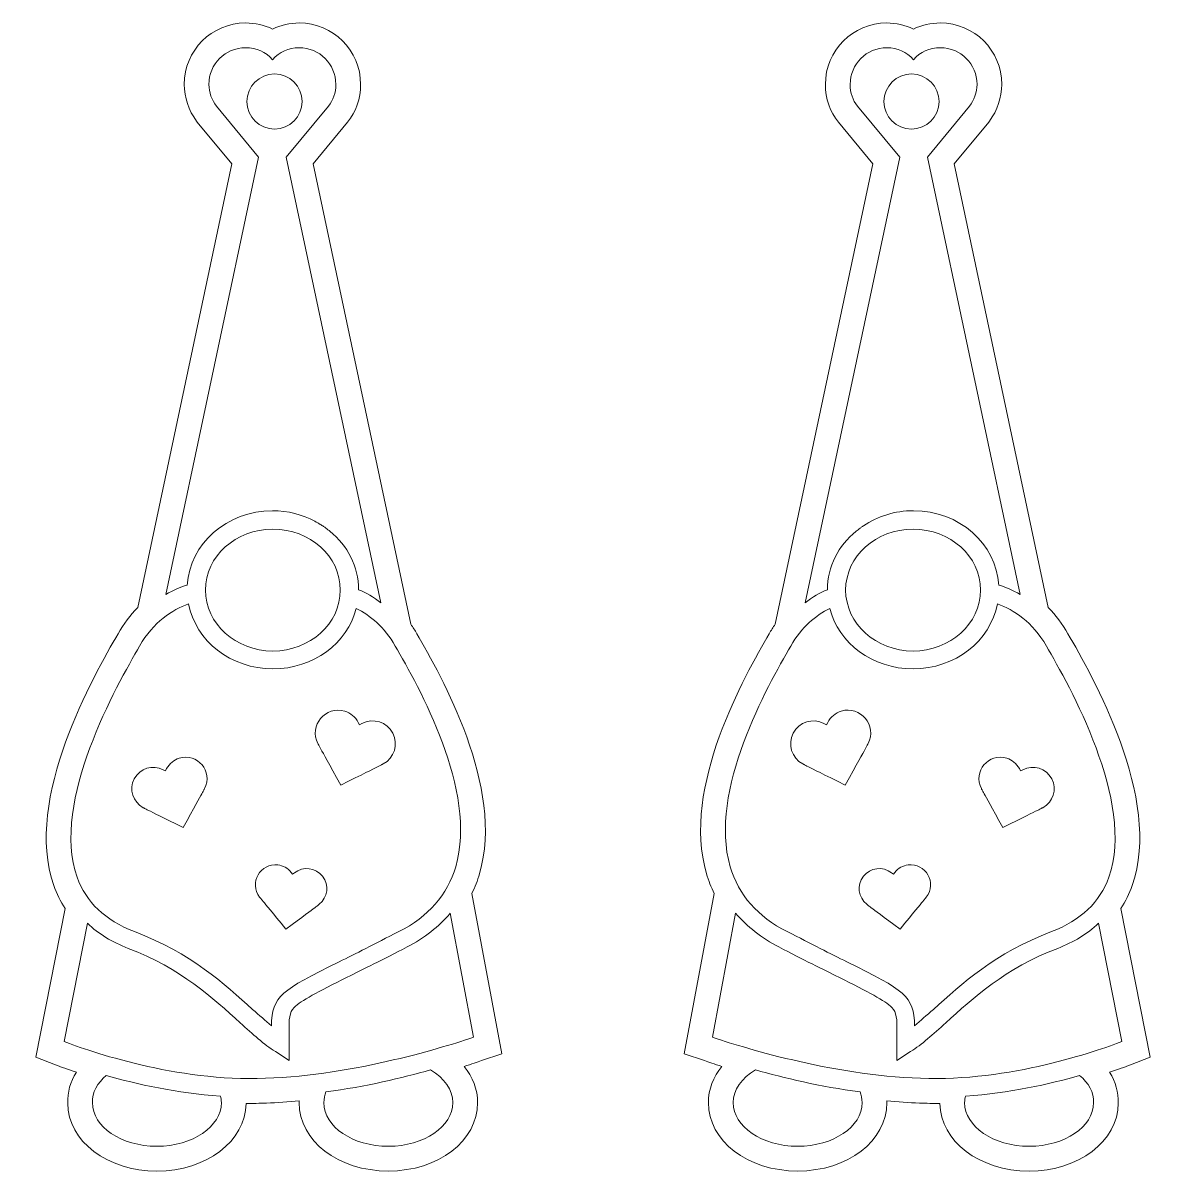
# Model space of a CAD drawing. Header units: inches. Extents: x 0.95 to 2.92, y 0 to 1.99.
import ezdxf

# ---------------------------------------------------------------- set-up
doc = ezdxf.new("R2010")
doc.units = ezdxf.units.IN
doc.header["$MEASUREMENT"] = 0
doc.layers.add('_U+0421_U+043B_U+043E_U+0439 1', color=7, linetype='Continuous')

# ---------------------------------------------------------------- blocks, each defined once
blk = doc.blocks.new('block 2')
at = {"layer": '_U+0421_U+043B_U+043E_U+0439 1', "color": 242, "lineweight": 5, "true_color": 0xc1272d}
for points, knots in [([(2.9006, 0.1999), (2.9006, 0.1999), (2.8499, 0.4574), (2.8499, 0.4574), (2.8579, 0.4697), (2.8644, 0.4831), (2.8696, 0.4974), (2.9229, 0.6474), (2.799, 0.8621), (2.7583, 0.9328), (2.7486, 0.9497), (2.7372, 0.9647), (2.7243, 0.9778), (2.7243, 0.9778), (2.5615, 1.7456), (2.5615, 1.7456), (2.5615, 1.7456), (2.6212, 1.8179), (2.6212, 1.8179), (2.6212, 1.8179), (2.6225, 1.8196), (2.6225, 1.8196), (2.6361, 1.8378), (2.6439, 1.8608), (2.6439, 1.8831), (2.6439, 1.9417), (2.5963, 1.9893), (2.5376, 1.9893), (2.5208, 1.9893), (2.505, 1.9857), (2.491, 1.9788), (2.4768, 1.9857), (2.4611, 1.9893), (2.445, 1.9893), (2.3864, 1.9893), (2.3386, 1.9417), (2.3386, 1.8831), (2.3386, 1.8582), (2.3465, 1.8357), (2.3613, 1.8179), (2.3613, 1.8179), (2.421, 1.7456), (2.421, 1.7456), (2.421, 1.7456), (2.2518, 0.9492), (2.2518, 0.9492), (2.2482, 0.9439), (2.2446, 0.9385), (2.2414, 0.9328), (2.1997, 0.8601), (2.0887, 0.6674), (2.1329, 0.5175), (2.1364, 0.5056), (2.141, 0.4942), (2.1463, 0.4833), (2.1463, 0.4833), (2.094, 0.2061), (2.094, 0.2061), (2.094, 0.2061), (2.1293, 0.1942), (2.1293, 0.1942), (2.1367, 0.1917), (2.1468, 0.1883), (2.1594, 0.1843), (2.1446, 0.166), (2.1362, 0.1442), (2.1362, 0.1215), (2.1362, 0.0553), (2.204, 0.0032), (2.2906, 0.0032), (2.3772, 0.0032), (2.445, 0.0553), (2.445, 0.1215), (2.445, 0.1226), (2.4449, 0.1236), (2.4449, 0.1246), (2.4636, 0.1228), (2.4826, 0.1214), (2.5017, 0.1207), (2.5133, 0.1203), (2.5251, 0.1201), (2.5368, 0.1203), (2.5376, 0.0546), (2.6051, 0.0032), (2.6911, 0.0032), (2.7772, 0.0032), (2.8447, 0.0547), (2.8454, 0.1206), (2.8461, 0.139), (2.8408, 0.1575), (2.8304, 0.174), (2.8449, 0.1789), (2.8571, 0.1833), (2.8667, 0.1869), (2.8667, 0.1869), (2.9006, 0.1999), (2.9006, 0.1999)], [0, 0, 0, 0, 1, 1, 1, 2, 2, 2, 3, 3, 3, 4, 4, 4, 5, 5, 5, 6, 6, 6, 7, 7, 7, 8, 8, 8, 9, 9, 9, 10, 10, 10, 11, 11, 11, 12, 12, 12, 13, 13, 13, 14, 14, 14, 15, 15, 15, 16, 16, 16, 17, 17, 17, 18, 18, 18, 19, 19, 19, 20, 20, 20, 21, 21, 21, 22, 22, 22, 23, 23, 23, 24, 24, 24, 25, 25, 25, 26, 26, 26, 27, 27, 27, 28, 28, 28, 29, 29, 29, 30, 30, 30, 31, 31, 31, 32, 32, 32, 32]), ([(2.4878, 1.9011), (2.5142, 1.901), (2.5354, 1.8796), (2.5353, 1.8532), (2.5353, 1.8269), (2.5139, 1.8056), (2.4875, 1.8057), (2.4612, 1.8057), (2.4399, 1.8272), (2.44, 1.8535), (2.44, 1.8799), (2.4614, 1.9011), (2.4878, 1.9011)], [0, 0, 0, 0, 1, 1, 1, 2, 2, 2, 3, 3, 3, 4, 4, 4, 4])]:
    blk.add_open_spline(points, degree=3, knots=knots, dxfattribs=at)
blk = doc.blocks.new('block 3')
at = {"layer": '_U+0421_U+043B_U+043E_U+0439 1', "color": 7, "lineweight": 5, "true_color": 0xffffff}
for points, knots in [([(2.7211, 0.9114), (2.6971, 0.9533), (2.6647, 0.974), (2.6364, 0.9843), (2.624, 0.9203), (2.5631, 0.8719), (2.4904, 0.8719), (2.42, 0.8719), (2.3617, 0.9164), (2.3461, 0.9764), (2.3222, 0.9644), (2.2974, 0.9447), (2.2786, 0.9114), (2.2392, 0.8428), (2.1354, 0.661), (2.174, 0.5297), (2.1886, 0.4808), (2.2211, 0.4431), (2.2726, 0.4174), (2.3146, 0.396), (2.3481, 0.3789), (2.3756, 0.3651), (2.4758, 0.3154), (2.4921, 0.3068), (2.4931, 0.2544), (2.5033, 0.2631), (2.5136, 0.2725), (2.5256, 0.2828), (2.5736, 0.3265), (2.6328, 0.3806), (2.7297, 0.4174), (2.7811, 0.4371), (2.8138, 0.4681), (2.8292, 0.5118), (2.8754, 0.6421), (2.7597, 0.8444), (2.7211, 0.9114)], [0, 0, 0, 0, 1, 1, 1, 2, 2, 2, 3, 3, 3, 4, 4, 4, 5, 5, 5, 6, 6, 6, 7, 7, 7, 8, 8, 8, 9, 9, 9, 10, 10, 10, 11, 11, 11, 12, 12, 12, 12]), ([(2.3731, 0.6708), (2.2954, 0.7094), (2.3054, 0.7044), (2.2996, 0.7074), (2.2803, 0.7175), (2.2729, 0.7414), (2.2831, 0.7607), (2.2932, 0.7801), (2.3171, 0.7875), (2.3362, 0.7774), (2.3362, 0.7774), (2.3404, 0.7751), (2.3404, 0.7751), (2.3404, 0.7751), (2.3426, 0.7793), (2.3426, 0.7793), (2.3478, 0.789), (2.3562, 0.7957), (2.366, 0.7988), (2.3992, 0.809), (2.429, 0.7739), (2.4126, 0.7426), (2.4096, 0.7369), (2.415, 0.7467), (2.3731, 0.6708)], [0, 0, 0, 0, 1, 1, 1, 2, 2, 2, 3, 3, 3, 4, 4, 4, 5, 5, 5, 6, 6, 6, 7, 7, 7, 8, 8, 8, 8]), ([(2.7147, 0.6318), (2.7093, 0.629), (2.7186, 0.6336), (2.6458, 0.5974), (2.6064, 0.6686), (2.6114, 0.6594), (2.6086, 0.6649), (2.5932, 0.6942), (2.6212, 0.7272), (2.6525, 0.7175), (2.6615, 0.7147), (2.6696, 0.7083), (2.6743, 0.6993), (2.6743, 0.6993), (2.6764, 0.6954), (2.6764, 0.6954), (2.6764, 0.6954), (2.6803, 0.6975), (2.6803, 0.6975), (2.6983, 0.7069), (2.7207, 0.7), (2.7303, 0.6818), (2.7399, 0.6638), (2.7329, 0.6413), (2.7147, 0.6318)], [0, 0, 0, 0, 1, 1, 1, 2, 2, 2, 3, 3, 3, 4, 4, 4, 5, 5, 5, 6, 6, 6, 7, 7, 7, 8, 8, 8, 8]), ([(2.5133, 0.4772), (2.5097, 0.4726), (2.516, 0.4803), (2.4679, 0.4215), (2.4071, 0.4669), (2.4149, 0.4611), (2.4104, 0.4646), (2.3953, 0.4764), (2.3926, 0.4981), (2.4044, 0.5131), (2.4162, 0.5282), (2.4379, 0.5308), (2.4531, 0.519), (2.4531, 0.519), (2.4563, 0.5165), (2.4563, 0.5165), (2.4563, 0.5165), (2.4588, 0.5197), (2.4588, 0.5197), (2.4647, 0.5274), (2.4731, 0.5317), (2.4818, 0.5328), (2.5121, 0.5365), (2.5324, 0.5015), (2.5133, 0.4772)], [0, 0, 0, 0, 1, 1, 1, 2, 2, 2, 3, 3, 3, 4, 4, 4, 5, 5, 5, 6, 6, 6, 7, 7, 7, 8, 8, 8, 8])]:
    blk.add_open_spline(points, degree=3, knots=knots, dxfattribs=at)
blk = doc.blocks.new('block 4')
at = {"layer": '_U+0421_U+043B_U+043E_U+0439 1', "color": 7, "lineweight": 5, "true_color": 0xffffff}
for points, knots in [([(2.5153, 1.7569), (2.5153, 1.7569), (2.5882, 1.8453), (2.5882, 1.8453), (2.5958, 1.8556), (2.601, 1.8693), (2.601, 1.8831), (2.601, 1.9182), (2.5728, 1.9465), (2.5376, 1.9465), (2.5188, 1.9465), (2.5024, 1.9388), (2.4913, 1.9258), (2.4793, 1.9388), (2.4629, 1.9465), (2.445, 1.9465), (2.4099, 1.9465), (2.3815, 1.9182), (2.3815, 1.8831), (2.3815, 1.8685), (2.3858, 1.8556), (2.3943, 1.8453), (2.3943, 1.8453), (2.4672, 1.7569), (2.4672, 1.7569), (2.4672, 1.7569), (2.3035, 0.986), (2.3035, 0.986), (2.316, 0.996), (2.3294, 1.0038), (2.3421, 1.0088), (2.3422, 1.049), (2.3614, 1.0851), (2.3917, 1.1099), (2.3939, 1.1118), (2.3963, 1.1136), (2.3987, 1.1153), (2.4, 1.1164), (2.4014, 1.1174), (2.4028, 1.1182), (2.4033, 1.1186), (2.4039, 1.119), (2.4044, 1.1194), (2.4289, 1.1358), (2.4589, 1.1456), (2.4913, 1.1456), (2.5701, 1.1456), (2.6344, 1.0881), (2.6387, 1.0168), (2.6507, 1.0135), (2.6628, 1.0083), (2.6757, 1.0006), (2.6757, 1.0006), (2.5153, 1.7569), (2.5153, 1.7569)], [0, 0, 0, 0, 1, 1, 1, 2, 2, 2, 3, 3, 3, 4, 4, 4, 5, 5, 5, 6, 6, 6, 7, 7, 7, 8, 8, 8, 9, 9, 9, 10, 10, 10, 11, 11, 11, 12, 12, 12, 13, 13, 13, 14, 14, 14, 15, 15, 15, 16, 16, 16, 17, 17, 17, 18, 18, 18, 18]), ([(2.4875, 1.8057), (2.4612, 1.8057), (2.4399, 1.8272), (2.44, 1.8535), (2.44, 1.8799), (2.4614, 1.9011), (2.4878, 1.9011), (2.5142, 1.901), (2.5354, 1.8796), (2.5353, 1.8532), (2.5353, 1.8269), (2.5139, 1.8056), (2.4875, 1.8057)], [0, 0, 0, 0, 1, 1, 1, 2, 2, 2, 3, 3, 3, 4, 4, 4, 4])]:
    blk.add_open_spline(points, degree=3, knots=knots, dxfattribs=at)
blk = doc.blocks.new('block 5')
at = {"layer": '_U+0421_U+043B_U+043E_U+0439 1', "color": 242, "lineweight": 5, "true_color": 0xc1272d}
for points, knots in [([(1.779, 0.2061), (1.779, 0.2061), (1.7268, 0.4833), (1.7268, 0.4833), (1.7322, 0.4942), (1.7367, 0.5056), (1.7401, 0.5175), (1.7843, 0.6674), (1.6733, 0.8601), (1.6317, 0.9328), (1.6285, 0.9385), (1.6249, 0.9439), (1.6212, 0.9492), (1.6212, 0.9492), (1.4521, 1.7456), (1.4521, 1.7456), (1.4521, 1.7456), (1.5118, 1.8179), (1.5118, 1.8179), (1.5265, 1.8357), (1.5344, 1.8583), (1.5344, 1.8831), (1.5344, 1.9417), (1.4867, 1.9893), (1.4281, 1.9893), (1.4119, 1.9893), (1.3964, 1.9857), (1.3821, 1.9788), (1.3681, 1.9857), (1.3522, 1.9893), (1.3354, 1.9893), (1.2768, 1.9893), (1.2292, 1.9417), (1.2292, 1.8831), (1.2292, 1.8608), (1.2369, 1.8378), (1.2506, 1.8196), (1.2506, 1.8196), (1.2518, 1.8179), (1.2518, 1.8179), (1.2518, 1.8179), (1.3115, 1.7456), (1.3115, 1.7456), (1.3115, 1.7456), (1.1487, 0.9778), (1.1487, 0.9778), (1.1358, 0.9647), (1.1244, 0.9497), (1.1147, 0.9328), (1.074, 0.8621), (0.9501, 0.6474), (1.0035, 0.4974), (1.0086, 0.4831), (1.0151, 0.4697), (1.0232, 0.4574), (1.0232, 0.4574), (0.9725, 0.1999), (0.9725, 0.1999), (0.9725, 0.1999), (1.0064, 0.1869), (1.0064, 0.1869), (1.016, 0.1833), (1.0282, 0.1789), (1.0426, 0.174), (1.0322, 0.1575), (1.0269, 0.139), (1.0276, 0.1206), (1.0283, 0.0547), (1.0958, 0.0032), (1.1819, 0.0032), (1.2679, 0.0032), (1.3354, 0.0546), (1.3362, 0.1203), (1.3479, 0.1201), (1.3597, 0.1203), (1.3714, 0.1207), (1.3904, 0.1214), (1.4094, 0.1228), (1.4282, 0.1246), (1.4282, 0.1236), (1.4281, 0.1226), (1.4281, 0.1215), (1.4281, 0.0553), (1.4958, 0.0032), (1.5825, 0.0032), (1.669, 0.0032), (1.7368, 0.0553), (1.7368, 0.1215), (1.7368, 0.1442), (1.7285, 0.166), (1.7136, 0.1843), (1.7262, 0.1883), (1.7364, 0.1917), (1.7438, 0.1942), (1.7438, 0.1942), (1.779, 0.2061), (1.779, 0.2061)], [0, 0, 0, 0, 1, 1, 1, 2, 2, 2, 3, 3, 3, 4, 4, 4, 5, 5, 5, 6, 6, 6, 7, 7, 7, 8, 8, 8, 9, 9, 9, 10, 10, 10, 11, 11, 11, 12, 12, 12, 13, 13, 13, 14, 14, 14, 15, 15, 15, 16, 16, 16, 17, 17, 17, 18, 18, 18, 19, 19, 19, 20, 20, 20, 21, 21, 21, 22, 22, 22, 23, 23, 23, 24, 24, 24, 25, 25, 25, 26, 26, 26, 27, 27, 27, 28, 28, 28, 29, 29, 29, 30, 30, 30, 31, 31, 31, 32, 32, 32, 32]), ([(1.3853, 1.9011), (1.4117, 1.9011), (1.4331, 1.8799), (1.4331, 1.8535), (1.4332, 1.8272), (1.4118, 1.8057), (1.3856, 1.8057), (1.3592, 1.8056), (1.3378, 1.8269), (1.3376, 1.8532), (1.3376, 1.8796), (1.3589, 1.901), (1.3853, 1.9011)], [0, 0, 0, 0, 1, 1, 1, 2, 2, 2, 3, 3, 3, 4, 4, 4, 4])]:
    blk.add_open_spline(points, degree=3, knots=knots, dxfattribs=at)
blk = doc.blocks.new('block 6')
at = {"layer": '_U+0421_U+043B_U+043E_U+0439 1', "color": 7, "lineweight": 5, "true_color": 0xffffff}
for points, knots in [([(1.5944, 0.9114), (1.5757, 0.9447), (1.5508, 0.9644), (1.5269, 0.9764), (1.5114, 0.9164), (1.4531, 0.8719), (1.3826, 0.8719), (1.31, 0.8719), (1.249, 0.9203), (1.2367, 0.9843), (1.2083, 0.974), (1.176, 0.9533), (1.1519, 0.9114), (1.1133, 0.8444), (0.9976, 0.6421), (1.0439, 0.5118), (1.0593, 0.4681), (1.0919, 0.4371), (1.1433, 0.4174), (1.2403, 0.3806), (1.2994, 0.3265), (1.3475, 0.2828), (1.3594, 0.2725), (1.3697, 0.2631), (1.3801, 0.2544), (1.381, 0.3068), (1.3972, 0.3154), (1.4975, 0.3651), (1.525, 0.3788), (1.5585, 0.396), (1.6004, 0.4174), (1.6519, 0.4432), (1.6844, 0.4808), (1.699, 0.5297), (1.7376, 0.661), (1.6339, 0.8428), (1.5944, 0.9114)], [0, 0, 0, 0, 1, 1, 1, 2, 2, 2, 3, 3, 3, 4, 4, 4, 5, 5, 5, 6, 6, 6, 7, 7, 7, 8, 8, 8, 9, 9, 9, 10, 10, 10, 11, 11, 11, 12, 12, 12, 12]), ([(1.5735, 0.7074), (1.5676, 0.7044), (1.5776, 0.7094), (1.5, 0.6708), (1.4582, 0.7467), (1.4635, 0.7369), (1.4604, 0.7426), (1.444, 0.7739), (1.4739, 0.809), (1.5071, 0.7986), (1.5168, 0.7957), (1.5253, 0.789), (1.5304, 0.7793), (1.5304, 0.7793), (1.5325, 0.7751), (1.5325, 0.7751), (1.5325, 0.7751), (1.5368, 0.7774), (1.5368, 0.7774), (1.556, 0.7875), (1.5799, 0.7801), (1.59, 0.7607), (1.6001, 0.7414), (1.5928, 0.7175), (1.5735, 0.7074)], [0, 0, 0, 0, 1, 1, 1, 2, 2, 2, 3, 3, 3, 4, 4, 4, 5, 5, 5, 6, 6, 6, 7, 7, 7, 8, 8, 8, 8]), ([(1.2644, 0.6649), (1.2617, 0.6594), (1.2667, 0.6686), (1.2272, 0.5974), (1.1544, 0.6336), (1.1637, 0.6289), (1.1583, 0.6318), (1.1403, 0.6413), (1.1332, 0.6638), (1.1428, 0.6818), (1.1524, 0.7), (1.1747, 0.7069), (1.1928, 0.6975), (1.1928, 0.6975), (1.1968, 0.6954), (1.1968, 0.6954), (1.1968, 0.6954), (1.1988, 0.6993), (1.1988, 0.6993), (1.2036, 0.7083), (1.2115, 0.7147), (1.2206, 0.7175), (1.2518, 0.7272), (1.2799, 0.6942), (1.2644, 0.6649)], [0, 0, 0, 0, 1, 1, 1, 2, 2, 2, 3, 3, 3, 4, 4, 4, 5, 5, 5, 6, 6, 6, 7, 7, 7, 8, 8, 8, 8]), ([(1.4626, 0.4646), (1.4582, 0.4611), (1.466, 0.4669), (1.4051, 0.4215), (1.3571, 0.4803), (1.3633, 0.4726), (1.3597, 0.4772), (1.3407, 0.5015), (1.361, 0.5365), (1.3913, 0.5328), (1.4, 0.5317), (1.4083, 0.5274), (1.4143, 0.5197), (1.4143, 0.5197), (1.4168, 0.5165), (1.4168, 0.5165), (1.4168, 0.5165), (1.42, 0.519), (1.42, 0.519), (1.4351, 0.5308), (1.4568, 0.5282), (1.4686, 0.5131), (1.4804, 0.4981), (1.4778, 0.4764), (1.4626, 0.4646)], [0, 0, 0, 0, 1, 1, 1, 2, 2, 2, 3, 3, 3, 4, 4, 4, 5, 5, 5, 6, 6, 6, 7, 7, 7, 8, 8, 8, 8])]:
    blk.add_open_spline(points, degree=3, knots=knots, dxfattribs=at)
blk = doc.blocks.new('block 7')
at = {"layer": '_U+0421_U+043B_U+043E_U+0439 1', "color": 7, "lineweight": 5, "true_color": 0xffffff}
for points, knots in [([(1.4058, 1.7569), (1.4058, 1.7569), (1.4786, 1.8453), (1.4786, 1.8453), (1.4872, 1.8556), (1.4915, 1.8685), (1.4915, 1.8831), (1.4915, 1.9182), (1.4632, 1.9465), (1.4281, 1.9465), (1.4101, 1.9465), (1.3938, 1.9388), (1.3818, 1.9258), (1.3707, 1.9388), (1.3543, 1.9465), (1.3354, 1.9465), (1.3003, 1.9465), (1.2719, 1.9182), (1.2719, 1.8831), (1.2719, 1.8693), (1.2772, 1.8556), (1.2849, 1.8453), (1.2849, 1.8453), (1.3578, 1.7569), (1.3578, 1.7569), (1.3578, 1.7569), (1.1974, 1.0006), (1.1974, 1.0006), (1.2103, 1.0083), (1.2222, 1.0135), (1.2343, 1.0168), (1.2386, 1.0881), (1.3029, 1.1454), (1.3818, 1.1454), (1.4086, 1.1454), (1.4337, 1.1389), (1.4554, 1.1272), (1.4586, 1.1256), (1.4617, 1.1237), (1.4646, 1.1219), (1.4665, 1.1207), (1.4683, 1.1194), (1.4703, 1.1182), (1.4717, 1.1174), (1.4731, 1.1164), (1.4743, 1.1153), (1.4768, 1.1136), (1.4792, 1.1118), (1.4814, 1.1099), (1.5117, 1.0851), (1.5308, 1.049), (1.531, 1.0088), (1.5436, 1.0038), (1.5569, 0.996), (1.5696, 0.986), (1.5696, 0.986), (1.4058, 1.7569), (1.4058, 1.7569)], [0, 0, 0, 0, 1, 1, 1, 2, 2, 2, 3, 3, 3, 4, 4, 4, 5, 5, 5, 6, 6, 6, 7, 7, 7, 8, 8, 8, 9, 9, 9, 10, 10, 10, 11, 11, 11, 12, 12, 12, 13, 13, 13, 14, 14, 14, 15, 15, 15, 16, 16, 16, 17, 17, 17, 18, 18, 18, 19, 19, 19, 19]), ([(1.3376, 1.8532), (1.3376, 1.8796), (1.3589, 1.901), (1.3853, 1.9011), (1.4117, 1.9011), (1.4331, 1.8799), (1.4331, 1.8535), (1.4332, 1.8272), (1.4118, 1.8057), (1.3856, 1.8057), (1.3592, 1.8056), (1.3378, 1.8269), (1.3376, 1.8532)], [0, 0, 0, 0, 1, 1, 1, 2, 2, 2, 3, 3, 3, 4, 4, 4, 4])]:
    blk.add_open_spline(points, degree=3, knots=knots, dxfattribs=at)

msp = doc.modelspace()

# ---------------------------------------------------------------- linework, layer by layer
at = {"layer": '_U+0421_U+043B_U+043E_U+0439 1', "color": 7, "lineweight": 5, "true_color": 0xffffff}
for points, knots in [([(1.3826, 1.1137), (1.3183, 1.1137), (1.266, 1.0665), (1.266, 1.0083), (1.266, 0.95), (1.3183, 0.9028), (1.3826, 0.9028), (1.4469, 0.9028), (1.4993, 0.95), (1.4993, 1.0083), (1.4993, 1.0665), (1.4469, 1.1137), (1.3826, 1.1137)], [0, 0, 0, 0, 1, 1, 1, 2, 2, 2, 3, 3, 3, 4, 4, 4, 4]), ([(1.3826, 1.1137), (1.3183, 1.1137), (1.266, 1.0665), (1.266, 1.0083), (1.266, 0.95), (1.3183, 0.9028), (1.3826, 0.9028), (1.4469, 0.9028), (1.4993, 0.95), (1.4993, 1.0083), (1.4993, 1.0665), (1.4469, 1.1137), (1.3826, 1.1137)], [0, 0, 0, 0, 1, 1, 1, 2, 2, 2, 3, 3, 3, 4, 4, 4, 4]), ([(1.3826, 1.1137), (1.3183, 1.1137), (1.266, 1.0665), (1.266, 1.0083), (1.266, 0.95), (1.3183, 0.9028), (1.3826, 0.9028), (1.4469, 0.9028), (1.4993, 0.95), (1.4993, 1.0083), (1.4993, 1.0665), (1.4469, 1.1137), (1.3826, 1.1137)], [0, 0, 0, 0, 1, 1, 1, 2, 2, 2, 3, 3, 3, 4, 4, 4, 4]), ([(2.4904, 1.1137), (2.4261, 1.1137), (2.3737, 1.0665), (2.3737, 1.0083), (2.3737, 0.95), (2.4261, 0.9028), (2.4904, 0.9028), (2.5547, 0.9028), (2.6071, 0.95), (2.6071, 1.0083), (2.6071, 1.0665), (2.5547, 1.1137), (2.4904, 1.1137)], [0, 0, 0, 0, 1, 1, 1, 2, 2, 2, 3, 3, 3, 4, 4, 4, 4]), ([(2.4904, 1.1137), (2.4261, 1.1137), (2.3737, 1.0665), (2.3737, 1.0083), (2.3737, 0.95), (2.4261, 0.9028), (2.4904, 0.9028), (2.5547, 0.9028), (2.6071, 0.95), (2.6071, 1.0083), (2.6071, 1.0665), (2.5547, 1.1137), (2.4904, 1.1137)], [0, 0, 0, 0, 1, 1, 1, 2, 2, 2, 3, 3, 3, 4, 4, 4, 4]), ([(2.4904, 1.1137), (2.4261, 1.1137), (2.3737, 1.0665), (2.3737, 1.0083), (2.3737, 0.95), (2.4261, 0.9028), (2.4904, 0.9028), (2.5547, 0.9028), (2.6071, 0.95), (2.6071, 1.0083), (2.6071, 1.0665), (2.5547, 1.1137), (2.4904, 1.1137)], [0, 0, 0, 0, 1, 1, 1, 2, 2, 2, 3, 3, 3, 4, 4, 4, 4]), ([(1.6896, 0.4492), (1.6699, 0.426), (1.645, 0.4062), (1.615, 0.3908), (1.5721, 0.3685), (1.5387, 0.3522), (1.5113, 0.3385), (1.4599, 0.3128), (1.4315, 0.2982), (1.4194, 0.2863), (1.411, 0.2768), (1.4101, 0.2682), (1.411, 0.2399), (1.411, 0.2399), (1.411, 0.1944), (1.411, 0.1944), (1.411, 0.1944), (1.3869, 0.2099), (1.3869, 0.2099), (1.3672, 0.2219), (1.3483, 0.2399), (1.326, 0.2596), (1.2797, 0.3017), (1.2231, 0.354), (1.1322, 0.3883), (1.1047, 0.3994), (1.0808, 0.4132), (1.0619, 0.4319), (1.0619, 0.4319), (1.0217, 0.2271), (1.0217, 0.2271), (1.0644, 0.2107), (1.2162, 0.1575), (1.3697, 0.1636), (1.525, 0.1687), (1.6844, 0.2193), (1.73, 0.2347), (1.73, 0.2347), (1.6896, 0.4492), (1.6896, 0.4492)], [0, 0, 0, 0, 1, 1, 1, 2, 2, 2, 3, 3, 3, 4, 4, 4, 5, 5, 5, 6, 6, 6, 7, 7, 7, 8, 8, 8, 9, 9, 9, 10, 10, 10, 11, 11, 11, 12, 12, 12, 13, 13, 13, 13]), ([(2.8111, 0.4319), (2.7922, 0.4132), (2.7683, 0.3994), (2.7408, 0.3883), (2.6499, 0.354), (2.5933, 0.3017), (2.5469, 0.2596), (2.5247, 0.2399), (2.5058, 0.2219), (2.4861, 0.2099), (2.4861, 0.2099), (2.4621, 0.1944), (2.4621, 0.1944), (2.4621, 0.1944), (2.4621, 0.2399), (2.4621, 0.2399), (2.4629, 0.2682), (2.4621, 0.2768), (2.4535, 0.2863), (2.4415, 0.2982), (2.4132, 0.3128), (2.3618, 0.3385), (2.3343, 0.3522), (2.3008, 0.3685), (2.2581, 0.3908), (2.2281, 0.4062), (2.2031, 0.426), (2.1833, 0.4492), (2.1833, 0.4492), (2.1431, 0.2347), (2.1431, 0.2347), (2.1886, 0.2193), (2.3481, 0.1687), (2.5033, 0.1636), (2.6568, 0.1576), (2.8086, 0.2107), (2.8514, 0.2271), (2.8514, 0.2271), (2.8111, 0.4319), (2.8111, 0.4319)], [0, 0, 0, 0, 1, 1, 1, 2, 2, 2, 3, 3, 3, 4, 4, 4, 5, 5, 5, 6, 6, 6, 7, 7, 7, 8, 8, 8, 9, 9, 9, 10, 10, 10, 11, 11, 11, 12, 12, 12, 13, 13, 13, 13]), ([(1.2918, 0.1328), (1.2162, 0.1379), (1.1468, 0.1533), (1.0944, 0.1687), (1.079, 0.1558), (1.0696, 0.1387), (1.0704, 0.1215), (1.0704, 0.0796), (1.1203, 0.0461), (1.1819, 0.0461), (1.2438, 0.0461), (1.2935, 0.0804), (1.2935, 0.1215), (1.2935, 0.1258), (1.2926, 0.1293), (1.2918, 0.1328)], [0, 0, 0, 0, 1, 1, 1, 2, 2, 2, 3, 3, 3, 4, 4, 4, 5, 5, 5, 5]), ([(1.6553, 0.1782), (1.6065, 0.1644), (1.5431, 0.149), (1.4744, 0.1404), (1.4726, 0.1344), (1.471, 0.1285), (1.471, 0.1215), (1.471, 0.0796), (1.5207, 0.0461), (1.5825, 0.0461), (1.6442, 0.0461), (1.6939, 0.0804), (1.6939, 0.1215), (1.6939, 0.1439), (1.6793, 0.1644), (1.6553, 0.1782)], [0, 0, 0, 0, 1, 1, 1, 2, 2, 2, 3, 3, 3, 4, 4, 4, 5, 5, 5, 5]), ([(2.3986, 0.1404), (2.33, 0.149), (2.2665, 0.1644), (2.2178, 0.1782), (2.1938, 0.1644), (2.1792, 0.1439), (2.1792, 0.1215), (2.1792, 0.0804), (2.2289, 0.0461), (2.2906, 0.0461), (2.3524, 0.0461), (2.4021, 0.0796), (2.4021, 0.1215), (2.4021, 0.1285), (2.4004, 0.1344), (2.3986, 0.1404)], [0, 0, 0, 0, 1, 1, 1, 2, 2, 2, 3, 3, 3, 4, 4, 4, 5, 5, 5, 5]), ([(2.7785, 0.1687), (2.7263, 0.1533), (2.6568, 0.1379), (2.5813, 0.1328), (2.5804, 0.1293), (2.5796, 0.1258), (2.5796, 0.1215), (2.5796, 0.0804), (2.6293, 0.0461), (2.6911, 0.0461), (2.7528, 0.0461), (2.8026, 0.0796), (2.8026, 0.1215), (2.8035, 0.1387), (2.794, 0.1558), (2.7785, 0.1687)], [0, 0, 0, 0, 1, 1, 1, 2, 2, 2, 3, 3, 3, 4, 4, 4, 5, 5, 5, 5])]:
    msp.add_open_spline(points, degree=3, knots=knots, dxfattribs=at)

# ---------------------------------------------------------------- block references
at = {"layer": '_U+0421_U+043B_U+043E_U+0439 1'}
for name in ['block 5', 'block 2', 'block 7', 'block 4', 'block 6', 'block 3']:
    msp.add_blockref(name, (0, 0), dxfattribs=at)

doc.saveas('drawing.dxf')
